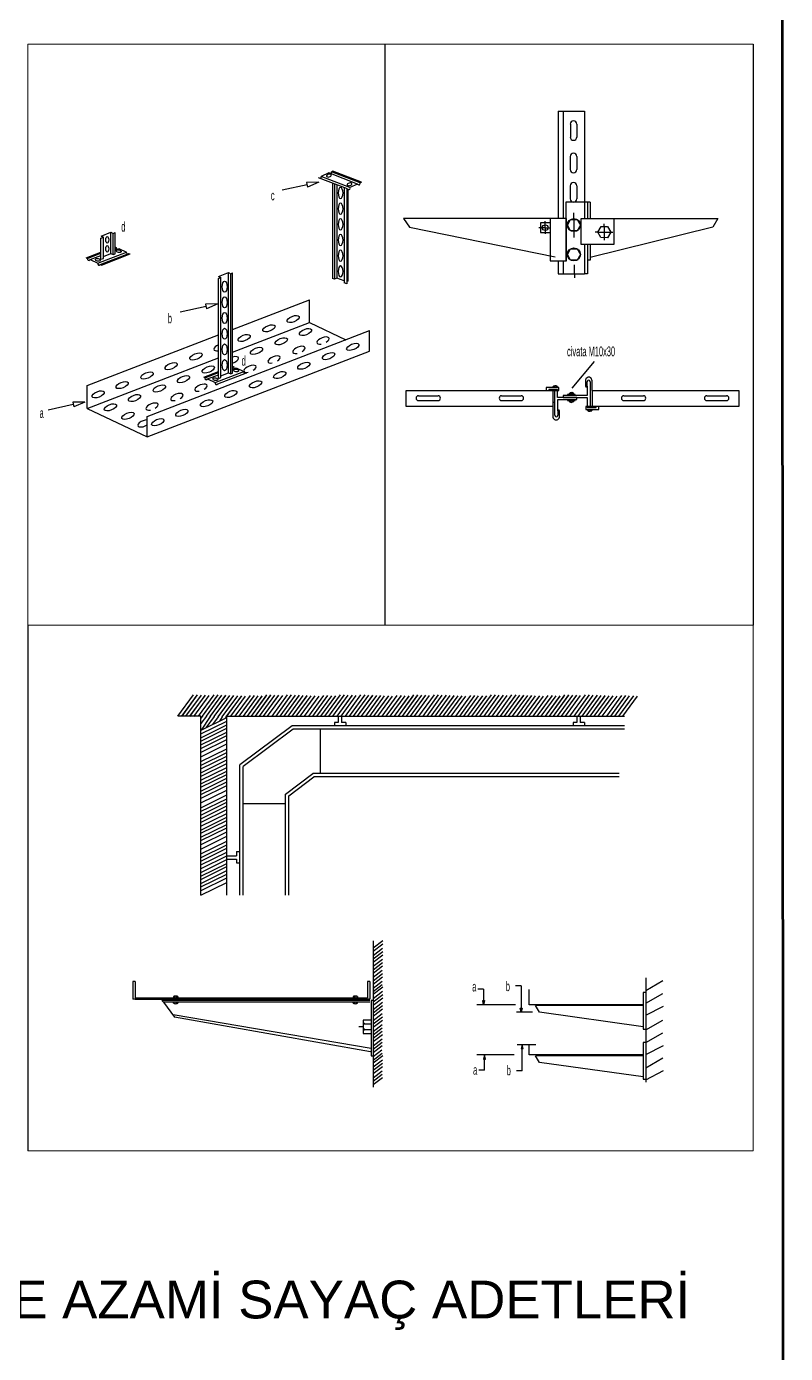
# Model space of a CAD drawing. Header units: millimetres. Extents: x -1335 to 33749, y 2338 to 5277.
# Drawn here: x 33323 to 33749, y 4005 to 4750 of the extents above; entities that cross this region are included whole.
import ezdxf

# ---------------------------------------------------------------- set-up
doc = ezdxf.new("R2010")
doc.units = ezdxf.units.MM
doc.linetypes.add('HIDDEN', pattern=[0.375, 0.25, -0.125])
doc.layers.add('CABLE TRAY', color=4, linetype='Continuous')
doc.layers.add('KESİT', color=3, linetype='Continuous')
doc.layers.add('DUVAR', color=7, linetype='Continuous', lineweight=53)
doc.layers.add('HAT', color=3, linetype='Continuous', lineweight=20)
doc.styles.get("Standard").update_dxf_attribs({"font": 'arial.ttf'})
doc.styles.add('WMF-Arial0', font='arial.ttf')

# ---------------------------------------------------------------- blocks, each defined once
blk = doc.blocks.new('OK')
for p, q in [((0, 0), (24.7, 24.7)), ((16.6, 19.6), (24.7, 24.7)), ((19.6, 16.6), (16.6, 19.6)), ((24.7, 24.7), (19.6, 16.6))]:
    blk.add_line(p, q)
blk.add_solid([(19.6, 16.6), (16.6, 19.6), (24.7, 24.7)])

msp = doc.modelspace()

# ---------------------------------------------------------------- linework, layer by layer
for p, q in [((33621.67, 4702.4), (33621.67, 4642.07)), ((33621.67, 4702.4), (33636.3, 4702.4)), ((33636.3, 4702.4), (33636.3, 4642.05)), ((33639.49, 4651.17), (33638.12, 4651.17)), ((33638.12, 4651.17), (33638.12, 4642.05)), ((33639.49, 4651.17), (33639.49, 4642.05)), ((33617.1, 4642.07), (33534.83, 4642.07)), ((33534.83, 4642.07), (33538.15, 4637.27)), ((33614.35, 4636.91), (33614.35, 4640.56)), ((33617.1, 4642.07), (33617.1, 4618.29)), ((33626.24, 4642.07), (33617.1, 4642.07)), ((33626.24, 4618.3), (33626.24, 4642.07)), ((33630.42, 4642.01), (33630.42, 4645.27)), ((33630.42, 4642.01), (33630.42, 4631.48)), ((33634.47, 4627.44), (33634.47, 4642.05)), ((33634.47, 4642.05), (33652.75, 4642.05)), ((33652.75, 4642.05), (33652.75, 4627.44)), ((33652.75, 4642.05), (33711.25, 4642.05)), ((33711.25, 4642.05), (33708.41, 4637.16)), ((33538.15, 4637.27), (33619.91, 4620.53)), ((33614.35, 4636.91), (33610.8, 4636.91)), ((33617.1, 4639.68), (33611.61, 4639.68)), ((33611.61, 4639.68), (33611.61, 4634.2)), ((33611.61, 4634.2), (33617.1, 4634.2)), ((33614.35, 4636.91), (33614.35, 4634.67)), ((33614.35, 4636.91), (33617.1, 4636.91)), ((33614.35, 4634.67), (33614.35, 4633.42)), ((33708.41, 4637.16), (33639.49, 4620.25)), ((33643.81, 4634.45), (33642.27, 4634.45)), ((33643.81, 4634.45), (33651.12, 4634.45)), ((33647.46, 4637.62), (33647.46, 4639.05)), ((33647.46, 4637.62), (33647.46, 4629.9)), ((33651.12, 4634.45), (33652.33, 4634.45)), ((33636.3, 4627.44), (33634.47, 4627.44)), ((33638.12, 4627.44), (33636.3, 4627.44)), ((33637.21, 4627.44), (33636.3, 4627.44)), ((33636.3, 4627.44), (33636.3, 4610.99)), ((33652.75, 4627.44), (33638.12, 4627.44)), ((33638.12, 4627.44), (33638.12, 4610.99)), ((33639.49, 4627.44), (33639.49, 4618.64)), ((33617.1, 4618.29), (33621.67, 4618.29)), ((33621.67, 4618.3), (33624.41, 4618.3)), ((33621.67, 4618.3), (33621.67, 4610.99)), ((33624.41, 4618.3), (33626.24, 4618.3)), ((33639.49, 4618.64), (33638.12, 4618.64)), ((33621.67, 4610.99), (33636.3, 4610.99)), ((33630.82, 4610.99), (33630.82, 4616.1)), ((33630.82, 4610.99), (33630.82, 4608.7)), ((33638.12, 4610.99), (33636.3, 4610.99)), ((33629.42, 4546.9), (33641.95, 4561.74)), ((33636.91, 4550.96), (33636.91, 4548.26)), ((33640.6, 4545.6), (33640.6, 4551.08)), ((33536.39, 4545.6), (33618.66, 4545.6)), ((33536.39, 4536.46), (33536.39, 4545.6)), ((33593.75, 4545.6), (33604.72, 4545.6)), ((33593.75, 4545.6), (33593.75, 4545.6)), ((33604.72, 4545.6), (33604.72, 4545.6)), ((33614.85, 4547.15), (33614.85, 4545.6)), ((33622.07, 4547.15), (33614.85, 4547.15)), ((33616.35, 4546.15), (33616.35, 4545.6)), ((33621.32, 4546.15), (33616.35, 4546.15)), ((33617.4, 4545.6), (33617.4, 4546.15)), ((33618.35, 4545.6), (33618.35, 4546.15)), ((33618.66, 4545.6), (33621.32, 4545.6)), ((33618.66, 4545.6), (33618.66, 4536.46)), ((33618.83, 4547.82), (33618.83, 4547.82)), ((33619.6, 4547.15), (33619.6, 4548.09)), ((33620.35, 4548.09), (33620.35, 4547.15)), ((33621.32, 4545.6), (33621.32, 4546.15)), ((33621.32, 4541.59), (33621.32, 4545.6)), ((33621.32, 4545.6), (33622.07, 4545.6)), ((33622.07, 4545.6), (33622.07, 4547.15)), ((33631.16, 4543.26), (33626.75, 4543.26)), ((33626.75, 4543.26), (33626.75, 4542.79)), ((33628, 4543.93), (33628, 4543.26)), ((33628, 4543.93), (33628, 4543.93)), ((33628.77, 4543.26), (33628.77, 4544.2)), ((33628.9, 4544.21), (33628.9, 4544.47)), ((33628.9, 4544.34), (33629.38, 4544.4)), ((33628.92, 4544.49), (33629.36, 4544.49)), ((33628.97, 4544.22), (33629.38, 4544.26)), ((33629.38, 4544.21), (33629.38, 4544.47)), ((33629.52, 4544.2), (33629.52, 4543.26)), ((33630.29, 4543.93), (33630.29, 4543.26)), ((33631.16, 4542.79), (33631.16, 4543.26)), ((33637.86, 4548.01), (33637.86, 4542.79)), ((33640.6, 4545.6), (33640.6, 4536.46)), ((33640.6, 4545.6), (33722.87, 4545.6)), ((33722.87, 4545.6), (33722.87, 4536.46)), ((33618.66, 4536.46), (33536.39, 4536.46)), ((33618.66, 4538.9), (33619.75, 4538.9)), ((33618.66, 4536.46), (33618.66, 4530.97)), ((33632.11, 4541.59), (33621.32, 4541.59)), ((33621.39, 4534.04), (33621.39, 4540.43)), ((33621.39, 4540.43), (33632.11, 4540.43)), ((33624.46, 4542.79), (33624.46, 4541.6)), ((33637.86, 4542.79), (33624.46, 4542.79)), ((33624.46, 4541.6), (33637.86, 4541.6)), ((33626.75, 4540.43), (33626.75, 4539.98)), ((33626.75, 4539.98), (33631.13, 4539.98)), ((33627.9, 4539.3), (33627.9, 4539.98)), ((33628.67, 4539.04), (33628.67, 4539.98)), ((33628.8, 4539.03), (33628.8, 4538.77)), ((33628.8, 4538.9), (33629.15, 4539.02)), ((33629.26, 4538.75), (33628.83, 4538.75)), ((33628.92, 4538.75), (33629.28, 4538.9)), ((33629.28, 4539.03), (33629.28, 4538.77)), ((33629.42, 4539.98), (33629.42, 4539.04)), ((33630.19, 4539.3), (33630.19, 4539.98)), ((33630.19, 4539.31), (33630.19, 4539.3)), ((33631.13, 4539.98), (33631.13, 4540.43)), ((33632.11, 4540.43), (33632.11, 4541.59)), ((33637.12, 4536.46), (33637.12, 4534.9)), ((33637.87, 4536.46), (33637.12, 4536.46)), ((33637.86, 4541.6), (33637.86, 4536.5)), ((33637.87, 4536.46), (33637.87, 4535.9)), ((33640.6, 4536.46), (33637.87, 4536.46)), ((33637.87, 4535.9), (33642.84, 4535.9)), ((33722.87, 4536.46), (33640.6, 4536.46)), ((33640.84, 4536.46), (33640.84, 4535.9)), ((33641.78, 4536.46), (33641.78, 4535.9)), ((33642.84, 4535.9), (33642.84, 4536.46)), ((33644.34, 4534.9), (33644.34, 4536.46)), ((33705.04, 4539.82), (33705.04, 4539.82)), ((33716.01, 4539.82), (33716.01, 4539.82)), ((33622.34, 4531.09), (33622.34, 4533.8)), ((33622.34, 4533.8), (33622.34, 4533.8)), ((33637.12, 4534.9), (33644.34, 4534.9)), ((33639.01, 4533.96), (33639.01, 4534.9)), ((33639.76, 4534.9), (33639.76, 4533.96)), ((33640.53, 4534.23), (33640.53, 4534.23)), ((33408.34, 4362.81), (33417.03, 4374.63)), ((33410.5, 4362.66), (33419.18, 4374.47)), ((33410.61, 4362.81), (33419.29, 4374.63)), ((33412.77, 4362.66), (33421.45, 4374.47)), ((33412.77, 4362.66), (33421.45, 4374.47)), ((33414.92, 4362.5), (33423.6, 4374.32)), ((33415.03, 4362.66), (33423.72, 4374.47)), ((33417.19, 4362.5), (33425.87, 4374.32)), ((33419.87, 4362.81), (33428.56, 4374.63)), ((33422.03, 4362.66), (33430.71, 4374.47)), ((33422.14, 4362.81), (33430.83, 4374.63)), ((33424.3, 4362.66), (33432.98, 4374.47)), ((33424.3, 4362.66), (33432.98, 4374.47)), ((33426.45, 4362.5), (33435.14, 4374.32)), ((33426.57, 4362.66), (33435.25, 4374.47)), ((33428.72, 4362.5), (33437.41, 4374.32)), ((33428.72, 4362.5), (33437.41, 4374.32)), ((33430.88, 4362.35), (33439.56, 4374.17)), ((33430.99, 4362.5), (33439.68, 4374.32)), ((33433.15, 4362.35), (33441.83, 4374.17)), ((33433.15, 4362.35), (33441.83, 4374.17)), ((33435.3, 4362.19), (33443.99, 4374.01)), ((33435.42, 4362.35), (33444.1, 4374.17)), ((33438.02, 4362.81), (33446.25, 4374.01)), ((33440.48, 4362.81), (33448.94, 4374.32)), ((33442.75, 4362.81), (33451.21, 4374.32)), ((33442.75, 4362.81), (33451.1, 4374.17)), ((33445.02, 4362.81), (33453.36, 4374.17)), ((33445.02, 4362.81), (33453.36, 4374.17)), ((33447.29, 4362.81), (33455.63, 4374.17)), ((33447.29, 4362.81), (33455.52, 4374.01)), ((33449.56, 4362.81), (33458.24, 4374.63)), ((33449.56, 4362.81), (33457.79, 4374.01)), ((33451.83, 4362.81), (33460.51, 4374.63)), ((33451.83, 4362.81), (33460.4, 4374.47)), ((33454.1, 4362.81), (33462.67, 4374.47)), ((33454.1, 4362.81), (33462.67, 4374.47)), ((33456.36, 4362.81), (33464.93, 4374.47)), ((33456.36, 4362.81), (33464.82, 4374.32)), ((33458.63, 4362.81), (33467.09, 4374.32)), ((33461.09, 4362.81), (33469.77, 4374.63)), ((33463.36, 4362.81), (33472.04, 4374.63)), ((33463.36, 4362.81), (33471.93, 4374.47)), ((33465.63, 4362.81), (33474.2, 4374.47)), ((33465.63, 4362.81), (33474.2, 4374.47)), ((33467.9, 4362.81), (33476.47, 4374.47)), ((33467.9, 4362.81), (33476.35, 4374.32)), ((33470.17, 4362.81), (33478.62, 4374.32)), ((33470.17, 4362.81), (33478.62, 4374.32)), ((33472.43, 4362.81), (33480.89, 4374.32)), ((33472.43, 4362.81), (33480.78, 4374.17)), ((33474.7, 4362.81), (33483.05, 4374.17)), ((33474.7, 4362.81), (33483.05, 4374.17)), ((33476.97, 4362.81), (33485.32, 4374.17)), ((33476.97, 4362.81), (33485.2, 4374.01)), ((33479.24, 4362.81), (33487.47, 4374.01)), ((33481.7, 4362.81), (33490.16, 4374.32)), ((33483.97, 4362.81), (33492.42, 4374.32)), ((33483.97, 4362.81), (33492.31, 4374.17)), ((33486.24, 4362.81), (33494.58, 4374.17)), ((33486.24, 4362.81), (33494.58, 4374.17)), ((33488.51, 4362.81), (33496.85, 4374.17)), ((33488.51, 4362.81), (33496.74, 4374.01)), ((33490.77, 4362.81), (33499.46, 4374.63)), ((33490.77, 4362.81), (33499, 4374.01)), ((33493.04, 4362.81), (33501.73, 4374.63)), ((33493.04, 4362.81), (33501.61, 4374.47)), ((33495.2, 4362.66), (33503.88, 4374.47)), ((33495.2, 4362.66), (33503.88, 4374.47)), ((33497.58, 4362.81), (33506.15, 4374.47)), ((33497.58, 4362.81), (33506.04, 4374.32)), ((33499.85, 4362.81), (33508.31, 4374.32)), ((33502.31, 4362.81), (33510.99, 4374.63)), ((33504.58, 4362.81), (33513.26, 4374.63)), ((33504.58, 4362.81), (33513.15, 4374.47)), ((33506.85, 4362.81), (33515.42, 4374.47)), ((33506.85, 4362.81), (33515.42, 4374.47)), ((33509.11, 4362.81), (33517.68, 4374.47)), ((33509.11, 4362.81), (33517.57, 4374.32)), ((33511.38, 4362.81), (33519.84, 4374.32)), ((33511.38, 4362.81), (33519.84, 4374.32)), ((33513.65, 4362.81), (33522.11, 4374.32)), ((33513.65, 4362.81), (33521.99, 4374.17)), ((33515.92, 4362.81), (33524.26, 4374.17)), ((33515.92, 4362.81), (33524.26, 4374.17)), ((33518.19, 4362.81), (33526.53, 4374.17)), ((33518.19, 4362.81), (33526.42, 4374.01)), ((33520.46, 4362.81), (33528.69, 4374.01)), ((33522.92, 4362.81), (33531.37, 4374.32)), ((33525.18, 4362.81), (33533.64, 4374.32)), ((33525.18, 4362.81), (33533.53, 4374.17)), ((33527.45, 4362.81), (33535.8, 4374.17)), ((33527.45, 4362.81), (33535.8, 4374.17)), ((33529.72, 4362.81), (33538.07, 4374.17)), ((33529.72, 4362.81), (33537.95, 4374.01)), ((33531.99, 4362.81), (33540.67, 4374.63)), ((33531.99, 4362.81), (33540.22, 4374.01)), ((33534.26, 4362.81), (33542.94, 4374.63)), ((33534.26, 4362.81), (33542.83, 4374.47)), ((33536.53, 4362.81), (33545.1, 4374.47)), ((33536.53, 4362.81), (33545.1, 4374.47)), ((33538.8, 4362.81), (33547.37, 4374.47)), ((33538.8, 4362.81), (33547.25, 4374.32)), ((33541.07, 4362.81), (33549.52, 4374.32)), ((33543.52, 4362.81), (33552.21, 4374.63)), ((33545.79, 4362.81), (33554.48, 4374.63)), ((33545.79, 4362.81), (33554.36, 4374.47)), ((33548.06, 4362.81), (33556.63, 4374.47)), ((33548.06, 4362.81), (33556.63, 4374.47)), ((33550.33, 4362.81), (33558.9, 4374.47)), ((33550.33, 4362.81), (33558.79, 4374.32)), ((33552.6, 4362.81), (33561.06, 4374.32)), ((33552.6, 4362.81), (33561.06, 4374.32)), ((33554.87, 4362.81), (33563.32, 4374.32)), ((33554.87, 4362.81), (33563.21, 4374.17)), ((33557.14, 4362.81), (33565.48, 4374.17)), ((33557.14, 4362.81), (33565.48, 4374.17)), ((33559.41, 4362.81), (33567.75, 4374.17)), ((33559.41, 4362.81), (33567.63, 4374.01)), ((33561.67, 4362.81), (33569.9, 4374.01)), ((33564.13, 4362.81), (33572.59, 4374.32)), ((33566.4, 4362.81), (33574.86, 4374.32)), ((33566.4, 4362.81), (33574.74, 4374.17)), ((33568.67, 4362.81), (33577.01, 4374.17)), ((33568.67, 4362.81), (33577.01, 4374.17)), ((33570.94, 4362.81), (33579.28, 4374.17)), ((33570.94, 4362.81), (33579.17, 4374.01)), ((33573.21, 4362.81), (33581.55, 4374.17)), ((33573.21, 4362.81), (33581.44, 4374.01)), ((33573.21, 4362.81), (33581.44, 4374.01)), ((33575.48, 4362.81), (33584.16, 4374.63)), ((33575.48, 4362.81), (33583.71, 4374.01)), ((33577.74, 4362.81), (33586.43, 4374.63)), ((33577.74, 4362.81), (33586.31, 4374.47)), ((33580.01, 4362.81), (33588.58, 4374.47)), ((33580.01, 4362.81), (33588.58, 4374.47)), ((33582.28, 4362.81), (33590.85, 4374.47)), ((33582.28, 4362.81), (33590.74, 4374.32)), ((33584.55, 4362.81), (33593.01, 4374.32)), ((33587.01, 4362.81), (33595.69, 4374.63)), ((33589.28, 4362.81), (33597.96, 4374.63)), ((33589.28, 4362.81), (33597.85, 4374.47)), ((33591.55, 4362.81), (33600.12, 4374.47)), ((33591.55, 4362.81), (33600.12, 4374.47)), ((33593.82, 4362.81), (33602.39, 4374.47)), ((33593.82, 4362.81), (33602.27, 4374.32)), ((33596.08, 4362.81), (33604.54, 4374.32)), ((33596.08, 4362.81), (33604.54, 4374.32)), ((33598.35, 4362.81), (33606.81, 4374.32)), ((33598.35, 4362.81), (33606.7, 4374.17)), ((33600.62, 4362.81), (33608.96, 4374.17)), ((33600.62, 4362.81), (33608.96, 4374.17)), ((33602.89, 4362.81), (33611.23, 4374.17)), ((33602.89, 4362.81), (33611.12, 4374.01)), ((33605.16, 4362.81), (33613.39, 4374.01)), ((33607.62, 4362.81), (33616.07, 4374.32)), ((33609.89, 4362.81), (33618.34, 4374.32)), ((33609.89, 4362.81), (33618.23, 4374.17)), ((33612.15, 4362.81), (33620.5, 4374.17)), ((33612.15, 4362.81), (33620.5, 4374.17)), ((33614.42, 4362.81), (33622.77, 4374.17)), ((33614.42, 4362.81), (33622.65, 4374.01)), ((33616.69, 4362.81), (33625.38, 4374.63)), ((33616.69, 4362.81), (33624.92, 4374.01)), ((33618.96, 4362.81), (33627.64, 4374.63)), ((33618.96, 4362.81), (33627.53, 4374.47)), ((33621.23, 4362.81), (33629.8, 4374.47)), ((33621.23, 4362.81), (33629.8, 4374.47)), ((33623.5, 4362.81), (33632.07, 4374.47)), ((33623.5, 4362.81), (33631.96, 4374.32)), ((33625.77, 4362.81), (33634.22, 4374.32)), ((33628.23, 4362.81), (33636.91, 4374.63)), ((33630.49, 4362.81), (33639.18, 4374.63)), ((33630.49, 4362.81), (33639.06, 4374.47)), ((33632.76, 4362.81), (33641.33, 4374.47)), ((33632.76, 4362.81), (33641.33, 4374.47)), ((33635.03, 4362.81), (33643.6, 4374.47)), ((33635.03, 4362.81), (33643.49, 4374.32)), ((33637.3, 4362.81), (33645.76, 4374.32)), ((33637.3, 4362.81), (33645.76, 4374.32)), ((33639.57, 4362.81), (33648.03, 4374.32)), ((33639.57, 4362.81), (33647.91, 4374.17)), ((33641.84, 4362.81), (33650.18, 4374.17)), ((33641.84, 4362.81), (33650.18, 4374.17)), ((33644.11, 4362.81), (33652.45, 4374.17)), ((33644.11, 4362.81), (33652.34, 4374.01)), ((33646.38, 4362.81), (33654.61, 4374.01)), ((33648.83, 4362.81), (33657.29, 4374.32)), ((33651.1, 4362.81), (33659.56, 4374.32)), ((33651.1, 4362.81), (33659.45, 4374.17)), ((33653.37, 4362.81), (33661.71, 4374.17)), ((33653.37, 4362.81), (33661.71, 4374.17)), ((33655.64, 4362.81), (33663.98, 4374.17)), ((33655.64, 4362.81), (33663.87, 4374.01)), ((33657.91, 4362.81), (33666.14, 4374.01)), ((33421.14, 4362.81), (33408.34, 4362.81)), ((33421.14, 4262.26), (33421.14, 4362.81)), ((33424.3, 4362.66), (33421.14, 4358.54)), ((33422.03, 4362.66), (33421.14, 4361.6)), ((33421.19, 4350.61), (33435.77, 4357.79)), ((33421.24, 4352.73), (33435.77, 4359.88)), ((33426.45, 4362.5), (33421.29, 4354.94)), ((33421.29, 4354.94), (33435.77, 4362.07)), ((33428.72, 4362.5), (33423.98, 4356.26)), ((33430.88, 4362.35), (33427.76, 4358.13)), ((33433.15, 4362.35), (33431.56, 4360)), ((33435.3, 4362.19), (33434.9, 4361.64)), ((33435.77, 4262.26), (33435.77, 4362.81)), ((33435.77, 4362.81), (33598.35, 4362.81)), ((33472.33, 4357.33), (33443.08, 4335.39)), ((33658.81, 4357.33), (33472.33, 4357.33)), ((33598.35, 4362.81), (33600.62, 4362.81)), ((33600.62, 4362.81), (33658.81, 4362.81)), ((33421.09, 4346.57), (33435.72, 4353.77)), ((33421.14, 4348.78), (33435.77, 4355.99)), ((33421.24, 4344.64), (33435.77, 4351.8)), ((33421.28, 4342.53), (33435.77, 4349.66)), ((33472.93, 4355.49), (33444.92, 4334.48)), ((33658.81, 4355.5), (33472.95, 4355.5)), ((33488.12, 4355.5), (33488.12, 4330.53)), ((33421.07, 4335.06), (33435.7, 4342.27)), ((33421.14, 4339.94), (33435.77, 4347.14)), ((33421.22, 4337.27), (33435.77, 4344.44)), ((33421.12, 4333.14), (33435.74, 4340.34)), ((33421.17, 4331.02), (33435.77, 4338.21)), ((33421.29, 4329.04), (33435.77, 4336.18)), ((33443.08, 4262.26), (33443.08, 4335.39)), ((33443.08, 4262.26), (33443.08, 4335.39)), ((33421.09, 4320.68), (33435.72, 4327.88)), ((33421.14, 4322.89), (33435.77, 4330.09)), ((33421.19, 4324.72), (33435.77, 4331.9)), ((33421.24, 4326.83), (33435.77, 4333.99)), ((33444.91, 4262.26), (33444.91, 4334.47)), ((33468.68, 4318.93), (33483.93, 4330.53)), ((33470.51, 4318.03), (33484.54, 4328.7)), ((33655.78, 4330.53), (33483.93, 4330.53)), ((33655.78, 4328.7), (33484.55, 4328.7)), ((33421.14, 4314.04), (33435.77, 4321.25)), ((33421.24, 4318.75), (33435.77, 4325.91)), ((33421.28, 4316.64), (33435.77, 4323.77)), ((33421.07, 4309.17), (33435.7, 4316.37)), ((33421.12, 4307.24), (33435.74, 4314.45)), ((33421.17, 4305.13), (33435.77, 4312.32)), ((33421.22, 4311.38), (33435.77, 4318.55)), ((33444.91, 4313.69), (33468.68, 4313.69)), ((33468.68, 4262.26), (33468.68, 4318.93)), ((33470.5, 4262.26), (33470.5, 4318.02)), ((33421.19, 4298.82), (33435.77, 4306)), ((33421.24, 4300.94), (33435.77, 4308.1)), ((33421.29, 4303.15), (33435.77, 4310.28)), ((33421.09, 4294.78), (33435.72, 4301.99)), ((33421.14, 4296.99), (33435.77, 4304.2)), ((33421.24, 4292.86), (33435.77, 4300.02)), ((33421.28, 4290.74), (33435.77, 4297.88)), ((33421.07, 4283.28), (33435.7, 4290.48)), ((33421.14, 4288.15), (33435.77, 4295.36)), ((33421.22, 4285.49), (33435.77, 4292.65)), ((33421.12, 4281.35), (33435.74, 4288.56)), ((33421.17, 4279.24), (33435.77, 4286.43)), ((33421.29, 4277.26), (33435.77, 4284.39)), ((33421.09, 4268.89), (33435.72, 4276.1)), ((33421.14, 4271.1), (33435.77, 4278.3)), ((33421.19, 4272.93), (33435.77, 4280.11)), ((33421.24, 4275.05), (33435.77, 4282.2)), ((33421.14, 4262.26), (33435.77, 4269.46)), ((33421.24, 4266.97), (33435.77, 4274.12)), ((33421.28, 4264.85), (33435.77, 4271.98)), ((33517.78, 4236.7), (33517.78, 4154.43)), ((33523.26, 4236.7), (33517.78, 4232.53)), ((33523.14, 4232.36), (33517.78, 4228.28)), ((33523.18, 4230.49), (33517.78, 4226.38)), ((33523.18, 4230.49), (33517.78, 4226.38)), ((33523.3, 4234.82), (33517.82, 4230.65)), ((33523.22, 4228.61), (33517.78, 4224.48)), ((33523.05, 4226.15), (33517.78, 4222.14)), ((33523.09, 4224.28), (33517.78, 4220.24)), ((33523.09, 4224.28), (33517.78, 4220.24)), ((33523.13, 4222.4), (33517.78, 4218.33)), ((33522.97, 4219.94), (33517.78, 4215.99)), ((33523.01, 4218.07), (33517.78, 4214.09)), ((33523.01, 4218.07), (33517.78, 4214.09)), ((33523.05, 4216.19), (33517.78, 4212.19)), ((33670.73, 4215.88), (33670.73, 4157.38)), ((33522.88, 4213.73), (33517.78, 4209.85)), ((33522.92, 4211.86), (33517.78, 4207.95)), ((33523.14, 4208.17), (33517.78, 4204.09)), ((33523.3, 4210.63), (33517.82, 4206.46)), ((33579.79, 4209.42), (33576.61, 4209.42)), ((33579.79, 4209.42), (33579.79, 4208.85)), ((33600.88, 4211.46), (33597.7, 4211.46)), ((33600.88, 4211.46), (33600.87, 4196.53)), ((33600.88, 4211.46), (33600.88, 4210.89)), ((33670.73, 4208.74), (33680.25, 4214.29)), ((33400.15, 4202.29), (33399.37, 4203.21)), ((33515.95, 4203.21), (33399.39, 4203.24)), ((33515.95, 4202.29), (33400.15, 4202.29)), ((33400.15, 4202.29), (33406.39, 4193.86)), ((33405.91, 4205.31), (33405.91, 4204.64)), ((33405.92, 4205.31), (33405.92, 4205.31)), ((33405.92, 4201.61), (33405.92, 4202.29)), ((33406.68, 4204.64), (33406.68, 4205.58)), ((33406.69, 4201.35), (33406.69, 4202.29)), ((33406.71, 4203.89), (33406.71, 4203.21)), ((33407.43, 4205.58), (33407.43, 4204.64)), ((33407.44, 4202.29), (33407.44, 4201.35)), ((33407.5, 4203.89), (33407.5, 4203.21)), ((33408.2, 4205.31), (33408.2, 4204.64)), ((33408.2, 4201.61), (33408.2, 4202.29)), ((33408.2, 4201.61), (33408.2, 4201.61)), ((33506.68, 4201.61), (33506.68, 4202.29)), ((33507.45, 4204.64), (33507.45, 4205.58)), ((33507.45, 4201.35), (33507.45, 4202.29)), ((33507.47, 4203.89), (33507.47, 4203.21)), ((33508.2, 4205.58), (33508.2, 4204.64)), ((33508.2, 4202.29), (33508.2, 4201.35)), ((33508.26, 4203.89), (33508.26, 4203.21)), ((33508.96, 4201.61), (33508.96, 4201.61)), ((33508.97, 4201.61), (33508.97, 4202.29)), ((33516.7, 4203.16), (33516.7, 4172.08)), ((33517.78, 4203.16), (33516.7, 4203.16)), ((33523.18, 4206.29), (33517.78, 4202.19)), ((33523.18, 4206.29), (33517.78, 4202.19)), ((33523.22, 4204.42), (33517.78, 4200.29)), ((33523.05, 4201.96), (33517.78, 4197.94)), ((33597.76, 4200.76), (33576.05, 4200.76)), ((33669.27, 4207.62), (33669.27, 4187.08)), ((33670.73, 4207.62), (33669.27, 4207.62)), ((33670.73, 4201.6), (33680.25, 4207.15)), ((33516.7, 4176.19), (33405.62, 4195.19)), ((33516.39, 4174.39), (33406.41, 4193.85)), ((33523.09, 4200.08), (33517.78, 4196.04)), ((33523.09, 4200.08), (33517.78, 4196.04)), ((33523.13, 4198.21), (33517.78, 4194.14)), ((33522.97, 4195.75), (33517.78, 4191.8)), ((33523.01, 4193.87), (33517.78, 4189.9)), ((33523.01, 4193.87), (33517.78, 4189.9)), ((33607.26, 4196.53), (33598.18, 4196.53)), ((33600.87, 4196.53), (33600.35, 4198.85)), ((33600.35, 4198.85), (33601.4, 4198.85)), ((33601.4, 4198.85), (33600.87, 4196.53)), ((33669.27, 4200.28), (33608.94, 4200.28)), ((33611.16, 4196.53), (33608.94, 4200.28)), ((33669.27, 4188.39), (33611.16, 4196.53)), ((33670.73, 4194.86), (33680.65, 4200.02)), ((33512.31, 4188.38), (33509.81, 4188.38)), ((33512.31, 4192.04), (33512.31, 4184.72)), ((33516.7, 4192.04), (33512.31, 4192.04)), ((33513.02, 4190.07), (33512.31, 4190.57)), ((33513.02, 4190.07), (33512.31, 4189.48)), ((33512.31, 4190.07), (33516.7, 4190.07)), ((33513.03, 4186.91), (33512.31, 4187.46)), ((33512.31, 4186.31), (33513.03, 4186.91)), ((33512.31, 4186.91), (33516.7, 4186.91)), ((33523.05, 4192), (33517.78, 4188)), ((33522.88, 4189.54), (33517.78, 4185.65)), ((33522.92, 4187.66), (33517.78, 4183.75)), ((33522.92, 4187.66), (33517.78, 4183.75)), ((33522.96, 4185.79), (33517.78, 4181.85)), ((33522.96, 4185.79), (33517.78, 4181.85)), ((33669.27, 4187.08), (33670.73, 4187.08)), ((33670.73, 4186.63), (33680.25, 4192.18)), ((33512.31, 4184.72), (33516.7, 4184.72)), ((33523, 4183.92), (33517.78, 4179.95)), ((33522.83, 4181.45), (33517.78, 4177.61)), ((33522.87, 4179.58), (33517.78, 4175.71)), ((33522.87, 4179.58), (33517.78, 4175.71)), ((33598.54, 4178.51), (33609.01, 4178.51)), ((33601.39, 4178.51), (33600.86, 4176.19)), ((33601.92, 4176.19), (33601.39, 4178.51)), ((33601.39, 4163.58), (33601.39, 4178.51)), ((33669.27, 4179.49), (33669.27, 4158.95)), ((33670.73, 4179.49), (33669.27, 4179.49)), ((33670.73, 4179.49), (33680.25, 4185.04)), ((33516.7, 4172.08), (33517.78, 4172.08)), ((33522.91, 4177.71), (33517.78, 4173.81)), ((33522.75, 4175.24), (33517.78, 4171.46)), ((33522.79, 4173.37), (33517.78, 4169.56)), ((33523.17, 4172.15), (33517.78, 4168.05)), ((33596.91, 4172.62), (33576.05, 4172.62)), ((33600.86, 4176.19), (33601.92, 4176.19)), ((33669.27, 4172.14), (33608.94, 4172.14)), ((33611.16, 4168.39), (33608.94, 4172.14)), ((33670.73, 4172.75), (33680.65, 4177.9)), ((33670.73, 4165.41), (33680.25, 4170.96)), ((33523.01, 4169.68), (33517.78, 4165.71)), ((33523.05, 4167.81), (33517.78, 4163.8)), ((33523.05, 4167.81), (33517.78, 4163.8)), ((33523.08, 4165.94), (33517.78, 4161.9)), ((33522.92, 4163.47), (33517.78, 4159.56)), ((33580.31, 4163.96), (33577.13, 4163.96)), ((33580.31, 4163.96), (33580.31, 4164.53)), ((33601.39, 4163.58), (33598.22, 4163.58)), ((33601.39, 4163.58), (33601.39, 4164.15)), ((33669.27, 4160.26), (33611.16, 4168.39)), ((33670.73, 4158.66), (33680.65, 4163.82)), ((33522.96, 4161.6), (33517.78, 4157.66)), ((33522.96, 4161.6), (33517.78, 4157.66)), ((33523, 4159.73), (33517.78, 4155.76)), ((33669.27, 4158.95), (33670.73, 4158.95))]:
    msp.add_line(p, q)
at = {"color": 2}
for p, q in [((33624.41, 4702.4), (33624.41, 4642.07)), ((33626.76, 4638.35), (33628.59, 4641.52)), ((33628.59, 4641.52), (33632.24, 4641.52)), ((33632.24, 4641.52), (33634.08, 4638.35)), ((33628.53, 4635.22), (33626.76, 4638.35)), ((33632.27, 4635.2), (33628.53, 4635.22)), ((33634.08, 4638.35), (33632.27, 4635.2)), ((33643.81, 4634.45), (33645.64, 4637.62)), ((33645.58, 4631.32), (33643.81, 4634.45)), ((33645.64, 4637.62), (33649.28, 4637.63)), ((33649.28, 4637.63), (33651.12, 4634.45)), ((33651.12, 4634.45), (33649.32, 4631.3)), ((33626.76, 4621.9), (33628.59, 4625.06)), ((33628.59, 4625.06), (33632.24, 4625.07)), ((33632.24, 4625.07), (33634.08, 4621.9)), ((33649.32, 4631.3), (33645.58, 4631.32)), ((33624.41, 4618.3), (33624.41, 4610.99)), ((33628.53, 4618.76), (33626.76, 4621.9)), ((33632.27, 4618.74), (33628.53, 4618.76)), ((33634.08, 4621.9), (33632.27, 4618.74)), ((33618.83, 4547.82), (33618.83, 4547.15)), ((33619.75, 4531.59), (33619.75, 4545.58)), ((33621.12, 4547.82), (33621.12, 4547.15)), ((33637.89, 4548.26), (33637.89, 4550.47)), ((33639.51, 4550.47), (33639.51, 4536.46)), ((33621.36, 4533.8), (33621.36, 4531.59)), ((33638.24, 4534.23), (33638.24, 4534.9)), ((33640.53, 4534.23), (33640.53, 4534.9)), ((33496.08, 4359.26), (33496.08, 4357.39)), ((33498.26, 4359.26), (33496.08, 4359.26)), ((33498.26, 4362.81), (33498.26, 4359.26)), ((33500.09, 4362.81), (33500.09, 4359.26)), ((33502.54, 4359.26), (33500.09, 4359.26)), ((33502.54, 4359.26), (33502.54, 4357.39)), ((33629.96, 4359.26), (33629.96, 4357.39)), ((33632.13, 4359.26), (33629.96, 4359.26)), ((33632.13, 4362.81), (33632.13, 4359.26)), ((33633.96, 4362.81), (33633.96, 4359.26)), ((33636.41, 4359.26), (33633.96, 4359.26)), ((33636.41, 4359.26), (33636.41, 4357.39)), ((33435.77, 4284.39), (33441.21, 4284.39)), ((33435.77, 4282.56), (33441.21, 4282.56)), ((33441.21, 4286.84), (33443.08, 4286.84)), ((33441.21, 4286.84), (33441.21, 4284.39)), ((33441.21, 4282.56), (33441.21, 4280.38)), ((33441.21, 4280.38), (33443.08, 4280.38)), ((33383.02, 4213.78), (33383.02, 4203.92)), ((33384.31, 4213.78), (33383.02, 4213.78)), ((33384.31, 4213.78), (33384.31, 4204.64)), ((33514.66, 4213.78), (33514.66, 4204.66)), ((33515.95, 4213.78), (33514.66, 4213.78)), ((33515.95, 4213.78), (33515.95, 4203.92)), ((33605.28, 4200.77), (33605.28, 4209.41)), ((33515.93, 4203.89), (33383.05, 4203.89)), ((33384.31, 4204.64), (33514.64, 4204.64)), ((33384.31, 4203.89), (33515.93, 4203.89)), ((33669.27, 4200.77), (33605.28, 4200.77)), ((33605.28, 4172.64), (33605.28, 4178.32)), ((33669.27, 4172.64), (33605.28, 4172.64))]:
    msp.add_line(p, q, dxfattribs=at)
at = {"linetype": 'HIDDEN'}
for p, q in [((33638.12, 4651.17), (33625.84, 4651.17)), ((33625.84, 4651.17), (33625.84, 4618.3))]:
    msp.add_line(p, q, dxfattribs=at)
at = {"color": 1}
for p, q in [((33618.83, 4547.15), (33618.83, 4547.82)), ((33621.11, 4547.82), (33621.11, 4547.15)), ((33628, 4543.26), (33628, 4543.93)), ((33630.28, 4543.93), (33630.28, 4543.26)), ((33627.91, 4539.3), (33627.91, 4539.98)), ((33630.19, 4539.98), (33630.19, 4539.31)), ((33638.25, 4534.23), (33638.25, 4534.9)), ((33640.53, 4534.9), (33640.53, 4534.23)), ((33405.92, 4201.61), (33405.92, 4202.29)), ((33408.2, 4202.28), (33408.2, 4201.61))]:
    msp.add_line(p, q, dxfattribs=at)
at = {"color": 7}
for p, q in [((33506.68, 4205.31), (33506.68, 4205.31)), ((33506.68, 4205.31), (33506.68, 4204.64)), ((33508.96, 4205.31), (33508.96, 4204.64))]:
    msp.add_line(p, q, dxfattribs=at)
for centre, radius in [((33630.42, 4638.35), 3.66), ((33614.35, 4636.91), 1.6), ((33630.42, 4621.9), 3.66)]:
    msp.add_circle(centre, radius)
for centre, start, end in [((33628.92, 4544.47), 90, 180), ((33629.36, 4544.47), 0, 90), ((33628.83, 4538.77), 180, 270), ((33629.26, 4538.77), 270, 0), ((33472.95, 4355.48), 90, 126.8699), ((33444.93, 4334.47), 126.8699, 180), ((33484.55, 4328.68), 90, 127.24425), ((33470.53, 4318.02), 127.24425, 180), ((33399.39, 4203.22), 89.98364, 220.32369), ((33406.41, 4193.87), 216.53145, 259.96529)]:
    msp.add_arc(centre, 0.0227, start, end)
at = {"color": 2}
msp.add_arc((33383.05, 4203.92), 0.0227, 180, 270, dxfattribs=at)
at = {"color": 1}
for centre in [(33514.64, 4204.66), (33515.93, 4203.92)]:
    msp.add_arc(centre, 0.0227, 270, 0, dxfattribs=at)
for centre, major_axis, ratio, start_param, end_param in [((33638.75, 4551.08), (0, 1.92), 0.96206, 4.648253, 7.918117), ((33629.14, 4543.93), (-1.14, 0), 0.249881, 3.141593, 6.283185), ((33637.4, 4548.26), (0, -0.71), 0.691296, 4.712389, 7.853982), ((33629.05, 4539.3), (1.14, 0), 0.249881, 3.141593, 6.283185), ((33620.5, 4530.97), (0, 1.92), 0.96206, 1.506661, 4.776525), ((33621.85, 4533.8), (0, 0.71), 0.691296, 4.712389, 7.853982), ((33639.39, 4534.23), (1.14, 0), 0.249881, 3.141593, 6.283185), ((33407.06, 4205.31), (-1.14, 0), 0.249881, 3.141593, 6.283185), ((33407.06, 4201.61), (1.14, 0), 0.249881, 3.141593, 6.283185), ((33507.82, 4201.61), (1.14, 0), 0.249881, 3.141593, 6.283185)]:
    msp.add_ellipse(centre, major_axis=major_axis, ratio=ratio, start_param=start_param, end_param=end_param)
at = {"color": 2}
for centre, major_axis, ratio, start_param, end_param in [((33638.7, 4550.47), (0, 0.859), 0.938922, 4.712389, 7.853982), ((33619.97, 4547.82), (-1.14, 0), 0.249881, 3.141593, 6.283185), ((33620.56, 4531.59), (0, -0.859), 0.938922, 4.712389, 7.853982)]:
    msp.add_ellipse(centre, major_axis=major_axis, ratio=ratio, start_param=start_param, end_param=end_param, dxfattribs=at)
at = {"color": 7}
msp.add_ellipse((33507.82, 4205.31), major_axis=(-1.14, 0), ratio=0.249881, start_param=3.141593, end_param=6.283185, dxfattribs=at)
at = {"color": 1}
msp.add_open_spline([(33621.11, 4547.82), (33621.11, 4547.88), (33621.05, 4547.93), (33620.8, 4548.03), (33620.62, 4548.06), (33619.99, 4548.13), (33619.48, 4548.1), (33618.95, 4547.97), (33618.83, 4547.9), (33618.83, 4547.82)], degree=3, knots=[3.141593, 3.141593, 3.141593, 3.141593, 3.731968, 3.731968, 4.322342, 4.322342, 5.497034, 5.497034, 6.283185, 6.283185, 6.283185, 6.283185], dxfattribs=at)
at = {"color": 2}
for points in [[(33630.28, 4543.93), (33630.28, 4543.99), (33630.22, 4544.04), (33629.97, 4544.14), (33629.78, 4544.17), (33629.16, 4544.24), (33628.65, 4544.21), (33628.12, 4544.08), (33628, 4544.01), (33628, 4543.93)], [(33627.91, 4539.3), (33627.91, 4539.25), (33627.97, 4539.2), (33628.22, 4539.1), (33628.4, 4539.07), (33629.03, 4539), (33629.54, 4539.03), (33630.06, 4539.16), (33630.19, 4539.23), (33630.19, 4539.3)], [(33638.25, 4534.23), (33638.25, 4534.18), (33638.31, 4534.12), (33638.56, 4534.03), (33638.74, 4533.99), (33639.37, 4533.93), (33639.88, 4533.95), (33640.4, 4534.08), (33640.53, 4534.16), (33640.53, 4534.23)]]:
    msp.add_open_spline(points, degree=3, knots=[3.141593, 3.141593, 3.141593, 3.141593, 3.731968, 3.731968, 4.322342, 4.322342, 5.497034, 5.497034, 6.283185, 6.283185, 6.283185, 6.283185], dxfattribs=at)
for points in [[(33600.35, 4198.85), (33601.4, 4198.85), (33600.87, 4196.53)], [(33600.86, 4176.19), (33601.92, 4176.19), (33601.39, 4178.51)]]:
    msp.add_solid(points)
at = {"layer": 'CABLE TRAY', "color": 2, "linetype": 'ByBlock'}
for p, q in [((33524.32, 4739.86), (33524.32, 4413.89)), ((33730.94, 4739.86), (33730.94, 4413.89)), ((33324.19, 4413.89), (33324.19, 4118.82))]:
    msp.add_line(p, q, dxfattribs=at)
at = {"layer": 'DUVAR'}
msp.add_lwpolyline([(31309.26, 5161.72), (31307.76, 2358.7), (33749.1, 2337.72), (33747.07, 5140.74), (31305.73, 5161.72)], dxfattribs=at)
at = {"layer": 'HAT', "color": 2, "linetype": 'ByBlock'}
for points in [[(33730.94, 4413.89), (33324.19, 4413.89), (33324.19, 4739.86), (33730.94, 4739.86)], [(33324.19, 4413.89), (33730.94, 4413.89), (33730.94, 4118.82), (33324.19, 4118.82)]]:
    msp.add_lwpolyline(points, dxfattribs=at)
at = {"layer": 'KESİT', "color": 8, "linetype": 'ByBlock'}
for p, q in [((33628.44, 4695.09), (33628.44, 4687.78)), ((33632.09, 4695.09), (33632.09, 4687.78)), ((33628.41, 4676.81), (33628.41, 4669.49)), ((33632.07, 4676.81), (33632.07, 4669.49)), ((33628.39, 4660.35), (33628.39, 4653.04)), ((33632.05, 4660.35), (33632.05, 4653.04)), ((33543.24, 4542.56), (33554.21, 4542.56)), ((33543.24, 4542.56), (33543.24, 4542.56)), ((33543.24, 4539.82), (33554.21, 4539.82)), ((33543.24, 4539.82), (33543.24, 4539.82)), ((33554.21, 4542.56), (33554.21, 4542.56)), ((33554.21, 4539.82), (33554.21, 4539.82)), ((33589.87, 4542.56), (33600.84, 4542.56)), ((33589.87, 4542.56), (33589.87, 4542.56)), ((33589.87, 4539.82), (33600.84, 4539.82)), ((33589.87, 4539.82), (33589.87, 4539.82)), ((33600.84, 4542.56), (33600.84, 4542.56)), ((33600.84, 4539.82), (33600.84, 4539.82)), ((33658.42, 4542.56), (33658.42, 4542.56)), ((33658.42, 4542.56), (33669.39, 4542.56)), ((33658.42, 4539.82), (33658.42, 4539.82)), ((33658.42, 4539.82), (33669.39, 4539.82)), ((33660.46, 4542.23), (33660.46, 4542.23)), ((33669.39, 4542.56), (33669.39, 4542.56)), ((33669.39, 4539.82), (33669.39, 4539.82)), ((33705.04, 4542.56), (33705.04, 4542.56)), ((33705.04, 4542.56), (33716.01, 4542.56)), ((33705.04, 4539.82), (33716.01, 4539.82)), ((33716.01, 4542.56), (33716.01, 4542.56))]:
    msp.add_line(p, q, dxfattribs=at)
at = {"layer": 'KESİT', "linetype": 'ByBlock'}
for p, q in [((33487.28, 4662.4), (33480.47, 4662.33)), ((33480.47, 4662.33), (33481.06, 4659.62)), ((33487.28, 4662.4), (33481.06, 4659.62)), ((33503.36, 4658.69), (33487.26, 4664.92)), ((33492.98, 4667.62), (33488.69, 4665.59)), ((33504.78, 4659.37), (33488.69, 4665.59)), ((33509.08, 4661.4), (33492.98, 4667.62)), ((33495.12, 4668.63), (33494.41, 4668.3)), ((33510.51, 4662.07), (33494.41, 4668.3)), ((33511.22, 4662.41), (33495.12, 4668.63)), ((33511.22, 4662.41), (33510.51, 4662.07)), ((33480.76, 4660.97), (33466.71, 4657.88)), ((33495.01, 4661.92), (33495.01, 4608.41)), ((33496.12, 4661.49), (33496.12, 4607.98)), ((33497.43, 4660.99), (33497.43, 4608.6)), ((33501.56, 4659.39), (33501.56, 4605.88)), ((33502.98, 4658.84), (33502.98, 4605.33)), ((33503.54, 4658.44), (33503.54, 4606.82)), ((33509.08, 4661.4), (33504.78, 4659.37)), ((33365.27, 4632.22), (33370.7, 4634.32)), ((33370.7, 4622.42), (33370.7, 4634.32)), ((33370.7, 4634.32), (33372.01, 4633.7)), ((33372.01, 4633.7), (33373.12, 4634.13)), ((33372.01, 4621.81), (33372.01, 4633.7)), ((33373.12, 4622.23), (33373.12, 4634.13)), ((33365.15, 4631.05), (33366.57, 4631.6)), ((33365.15, 4619.15), (33365.15, 4631.05)), ((33365.27, 4632.22), (33366.57, 4631.6)), ((33366.57, 4619.7), (33366.57, 4631.6)), ((33373.12, 4626.16), (33373.72, 4625.88)), ((33373.12, 4624.42), (33375.15, 4625.2)), ((33375.15, 4625.2), (33379.44, 4623.17)), ((33356.91, 4619.99), (33365.15, 4623.17)), ((33356.91, 4619.99), (33357.62, 4619.65)), ((33357.62, 4619.65), (33365.15, 4622.56)), ((33359.05, 4618.98), (33365.15, 4621.34)), ((33359.05, 4618.98), (33363.35, 4616.95)), ((33363.35, 4616.95), (33379.44, 4623.17)), ((33364.77, 4616.27), (33380.87, 4622.5)), ((33365.15, 4619.15), (33366.57, 4619.7)), ((33365.48, 4615.93), (33381.58, 4622.16)), ((33366.57, 4620.82), (33370.7, 4622.42)), ((33370.7, 4622.42), (33372.01, 4621.81)), ((33372.01, 4621.81), (33373.12, 4622.23)), ((33380.87, 4622.5), (33381.58, 4622.16)), ((33364.77, 4616.27), (33365.48, 4615.93)), ((33431.16, 4609.59), (33436.6, 4611.69)), ((33436.6, 4611.69), (33437.91, 4611.07)), ((33436.6, 4555.45), (33436.6, 4611.69)), ((33437.91, 4611.07), (33439.02, 4611.5)), ((33437.91, 4554.83), (33437.91, 4611.07)), ((33439.02, 4555.26), (33439.02, 4611.5)), ((33431.05, 4608.42), (33432.47, 4608.97)), ((33431.05, 4552.18), (33431.05, 4608.42)), ((33431.16, 4609.59), (33432.47, 4608.97)), ((33432.47, 4552.73), (33432.47, 4608.97)), ((33496.12, 4607.98), (33495.01, 4608.41)), ((33497.43, 4608.6), (33496.12, 4607.98)), ((33501.56, 4607), (33497.43, 4608.6)), ((33502.98, 4605.33), (33501.56, 4605.88)), ((33503.54, 4606.82), (33502.98, 4606.55)), ((33439.02, 4579.82), (33482.05, 4596.46)), ((33482.05, 4583.61), (33482.05, 4596.46)), ((33424.09, 4592.68), (33409.53, 4589.48)), ((33430.61, 4594.11), (33423.79, 4594.03)), ((33423.79, 4594.03), (33424.39, 4591.32)), ((33430.61, 4594.11), (33424.39, 4591.32)), ((33439.02, 4566.97), (33482.05, 4583.61)), ((33482.05, 4583.61), (33502.43, 4573.97)), ((33357.44, 4548.28), (33431.05, 4576.74)), ((33391.12, 4530.93), (33515.73, 4579.11)), ((33515.73, 4567.68), (33515.73, 4579.11)), ((33391.12, 4519.5), (33515.73, 4567.68)), ((33357.44, 4535.43), (33431.05, 4563.89)), ((33439.02, 4559.19), (33439.62, 4558.9)), ((33439.02, 4557.44), (33441.04, 4558.23)), ((33441.04, 4558.23), (33445.34, 4556.2)), ((33422.81, 4553.01), (33431.05, 4556.2)), ((33422.81, 4553.01), (33423.52, 4552.68)), ((33423.52, 4552.68), (33431.05, 4555.59)), ((33424.95, 4552), (33431.05, 4554.36)), ((33424.95, 4552), (33429.24, 4549.97)), ((33429.24, 4549.97), (33445.34, 4556.2)), ((33430.67, 4549.3), (33446.77, 4555.52)), ((33431.05, 4552.18), (33432.47, 4552.73)), ((33432.47, 4553.85), (33436.6, 4555.45)), ((33436.6, 4555.45), (33437.91, 4554.83)), ((33437.91, 4554.83), (33439.02, 4555.26)), ((33446.77, 4555.52), (33446.92, 4555.45)), ((33357.44, 4535.43), (33357.44, 4548.28)), ((33430.67, 4549.3), (33430.82, 4549.23)), ((33349.64, 4537.63), (33335.58, 4534.54)), ((33356.16, 4539.06), (33349.34, 4538.99)), ((33349.34, 4538.99), (33349.94, 4536.27)), ((33356.16, 4539.06), (33349.94, 4536.27)), ((33357.44, 4535.43), (33391.12, 4519.5)), ((33391.12, 4519.5), (33391.12, 4530.93))]:
    msp.add_line(p, q, dxfattribs=at)
at = {"layer": 'KESİT', "color": 8, "linetype": 'ByBlock'}
for centre, radius, start, end in [((33630.26, 4695.09), 1.83, 0, 180), ((33630.26, 4687.78), 1.83, 180, 0), ((33630.24, 4676.81), 1.83, 0, 180), ((33630.24, 4669.49), 1.83, 180, 0), ((33630.22, 4660.35), 1.83, 0, 180), ((33630.22, 4653.04), 1.83, 180, 0), ((33543.24, 4541.19), 1.37, 90, 270), ((33554.21, 4541.19), 1.37, 270, 90), ((33589.87, 4541.19), 1.37, 90, 270), ((33600.84, 4541.19), 1.37, 270, 90), ((33658.42, 4541.19), 1.37, 90, 270), ((33669.39, 4541.19), 1.37, 270, 90), ((33705.04, 4541.19), 1.37, 90, 270), ((33716.01, 4541.19), 1.37, 270, 90)]:
    msp.add_arc(centre, radius, start, end, dxfattribs=at)
at = {"layer": 'KESİT', "linetype": 'ByBlock'}
for centre, start, end in [((33487.97, 4665.25), 292.41183, 25.30855), ((33493.7, 4667.96), 292.41183, 25.30855), ((33504.07, 4659.03), 205.30855, 25.30855), ((33509.79, 4661.73), 205.30855, 25.30855), ((33374.43, 4625.54), 154.69145, 247.58817), ((33358.34, 4619.31), 154.69145, 334.69145), ((33380.16, 4622.83), 154.69145, 247.58817), ((33364.06, 4616.61), 154.69145, 334.69145), ((33440.33, 4558.57), 154.69145, 247.58817), ((33424.23, 4552.34), 154.69145, 334.69145), ((33446.05, 4555.86), 154.69145, 247.58817), ((33429.96, 4549.63), 154.69145, 334.69145)]:
    msp.add_arc(centre, 0.788, start, end, dxfattribs=at)
at = {"layer": 'KESİT', "color": 8, "linetype": 'ByBlock', "extrusion": (0, 0, -1)}
for centre, major_axis, ratio in [((33493.03, 4666.14), (-1.33, -0.33), 0.540829), ((33499.57, 4656.38), (0, -3.1), 0.438018), ((33504.57, 4661.26), (-1.33, -0.33), 0.540829), ((33499.57, 4647.58), (0, -3.1), 0.438018), ((33499.57, 4638.77), (0, -3.1), 0.438018), ((33499.57, 4629.96), (0, -3.1), 0.438018), ((33499.57, 4621.16), (0, -3.1), 0.438018), ((33499.57, 4612.35), (0, -3.1), 0.438018)]:
    msp.add_ellipse(centre, major_axis=major_axis, ratio=ratio, dxfattribs=at)
at = {"layer": 'KESİT', "color": 8, "linetype": 'ByBlock'}
for centre, major_axis, ratio in [((33368.67, 4630.08), (0, 1.83), 0.438018), ((33368.67, 4625.04), (0, 1.83), 0.438018), ((33363.4, 4618.83), (1.33, -0.33), 0.540829), ((33375.1, 4623.72), (1.33, -0.33), 0.540829), ((33434.52, 4603.78), (0, 3.1), 0.438018), ((33434.52, 4594.98), (0, 3.1), 0.438018), ((33434.52, 4586.17), (0, 3.1), 0.438018), ((33472.91, 4585.64), (3.4, 1.36), 0.438018), ((33434.52, 4577.37), (0, 3.1), 0.438018), ((33459.4, 4580.41), (3.4, 1.36), 0.438018), ((33479.82, 4578.35), (3.4, 1.36), 0.438018), ((33445.45, 4575.02), (3.4, 1.36), 0.438018), ((33466.31, 4573.13), (3.4, 1.36), 0.438018), ((33418.43, 4564.58), (3.4, 1.36), 0.438018), ((33434.52, 4568.56), (0, 3.1), 0.438018), ((33452.36, 4567.74), (3.4, 1.36), 0.438018), ((33492.86, 4564.81), (3.4, 1.36), 0.438018), ((33506.36, 4570.03), (3.4, 1.36), 0.438018), ((33404.49, 4559.19), (3.4, 1.36), 0.438018), ((33425.34, 4557.3), (3.4, 1.36), 0.438018), ((33434.52, 4559.75), (0, 3.1), 0.438018), ((33478.91, 4559.42), (3.4, 1.36), 0.438018), ((33377.03, 4548.57), (3.4, 1.36), 0.438018), ((33390.98, 4553.97), (3.4, 1.36), 0.438018), ((33411.4, 4551.9), (3.4, 1.36), 0.438018), ((33429.29, 4551.86), (1.33, -0.33), 0.540829), ((33441, 4556.74), (1.33, -0.33), 0.540829), ((33451.89, 4548.98), (3.4, 1.36), 0.438018), ((33465.4, 4554.2), (3.4, 1.36), 0.438018), ((33363.52, 4543.35), (3.4, 1.36), 0.438018), ((33383.94, 4541.29), (3.4, 1.36), 0.438018), ((33397.89, 4546.68), (3.4, 1.36), 0.438018), ((33437.94, 4543.58), (3.4, 1.36), 0.438018), ((33370.43, 4536.07), (3.4, 1.36), 0.438018), ((33424.43, 4538.36), (3.4, 1.36), 0.438018), ((33380.28, 4531.26), (3.4, 1.36), 0.438018), ((33396.98, 4527.74), (3.4, 1.36), 0.438018), ((33410.49, 4532.97), (3.4, 1.36), 0.438018)]:
    msp.add_ellipse(centre, major_axis=major_axis, ratio=ratio, dxfattribs=at)
for centre, start_param, end_param in [((33489.67, 4573.55), -1.165894, 4.258542), ((33431.94, 4569.8), 1.659496, 4.27761), ((33476.16, 4568.32), -1.165894, 4.258542), ((33438.85, 4562.52), 4.587241, 7.633051), ((33448.7, 4557.71), -1.177502, 4.270151), ((33462.21, 4562.93), -1.165894, 4.258542), ((33407.74, 4541.87), -1.177502, 4.270151), ((33421.24, 4547.1), -1.177502, 4.270151), ((33393.79, 4536.48), -1.177502, 4.270151), ((33389.26, 4527.06), 0.828598, 5.108508)]:
    msp.add_ellipse(centre, major_axis=(3.4, 1.36), ratio=0.438018, start_param=start_param, end_param=end_param, dxfattribs=at)

# ---------------------------------------------------------------- block references
at = {"yscale": 0.2474975820368854}
for p, xscale, zscale, rotation in [((33579.79, 4209.42), 0.2476145730012822, 0.2476145730012822, 224.9999999947619), ((33580.31, 4163.96), -0.2476145729560072, 0.2476145729926054, 314.9999999947619)]:
    msp.add_blockref('OK', p, dxfattribs=dict(at, xscale=xscale, zscale=zscale, rotation=rotation))

# ---------------------------------------------------------------- texts
at = {"width": 0.5}
for s, height, p in [('c', 5.48, (33460.45, 4652.25)), ('d', 5.48, (33376.51, 4634.74)), ('b', 5.48, (33402.64, 4583.25)), ('civata M10x30', 5.4847, (33626.57, 4564.73)), ('d', 5.48, (33444.02, 4559.44)), ('a', 5.48, (33330.71, 4530.17)), ('a', 5.48, (33573.37, 4208.24)), ('b', 5.48, (33592.22, 4208.4)), ('a', 5.48, (33573.89, 4161.49)), ('b', 5.48, (33592.74, 4161.15))]:
    msp.add_text(s, height=height, dxfattribs=at).set_placement(p)
at = {"color": 7, "lineweight": 0, "style": 'WMF-Arial0'}
msp.add_text('DOLAP TİPİ SAYAÇ PANOSU VE ENERJİ ODASININ ASGARİ ÖLÇÜLERİ VE AZAMİ SAYAÇ ADETLERİ', height=21.2122, dxfattribs=at).set_placement((32292.88, 4024.71))

doc.saveas('drawing.dxf')
